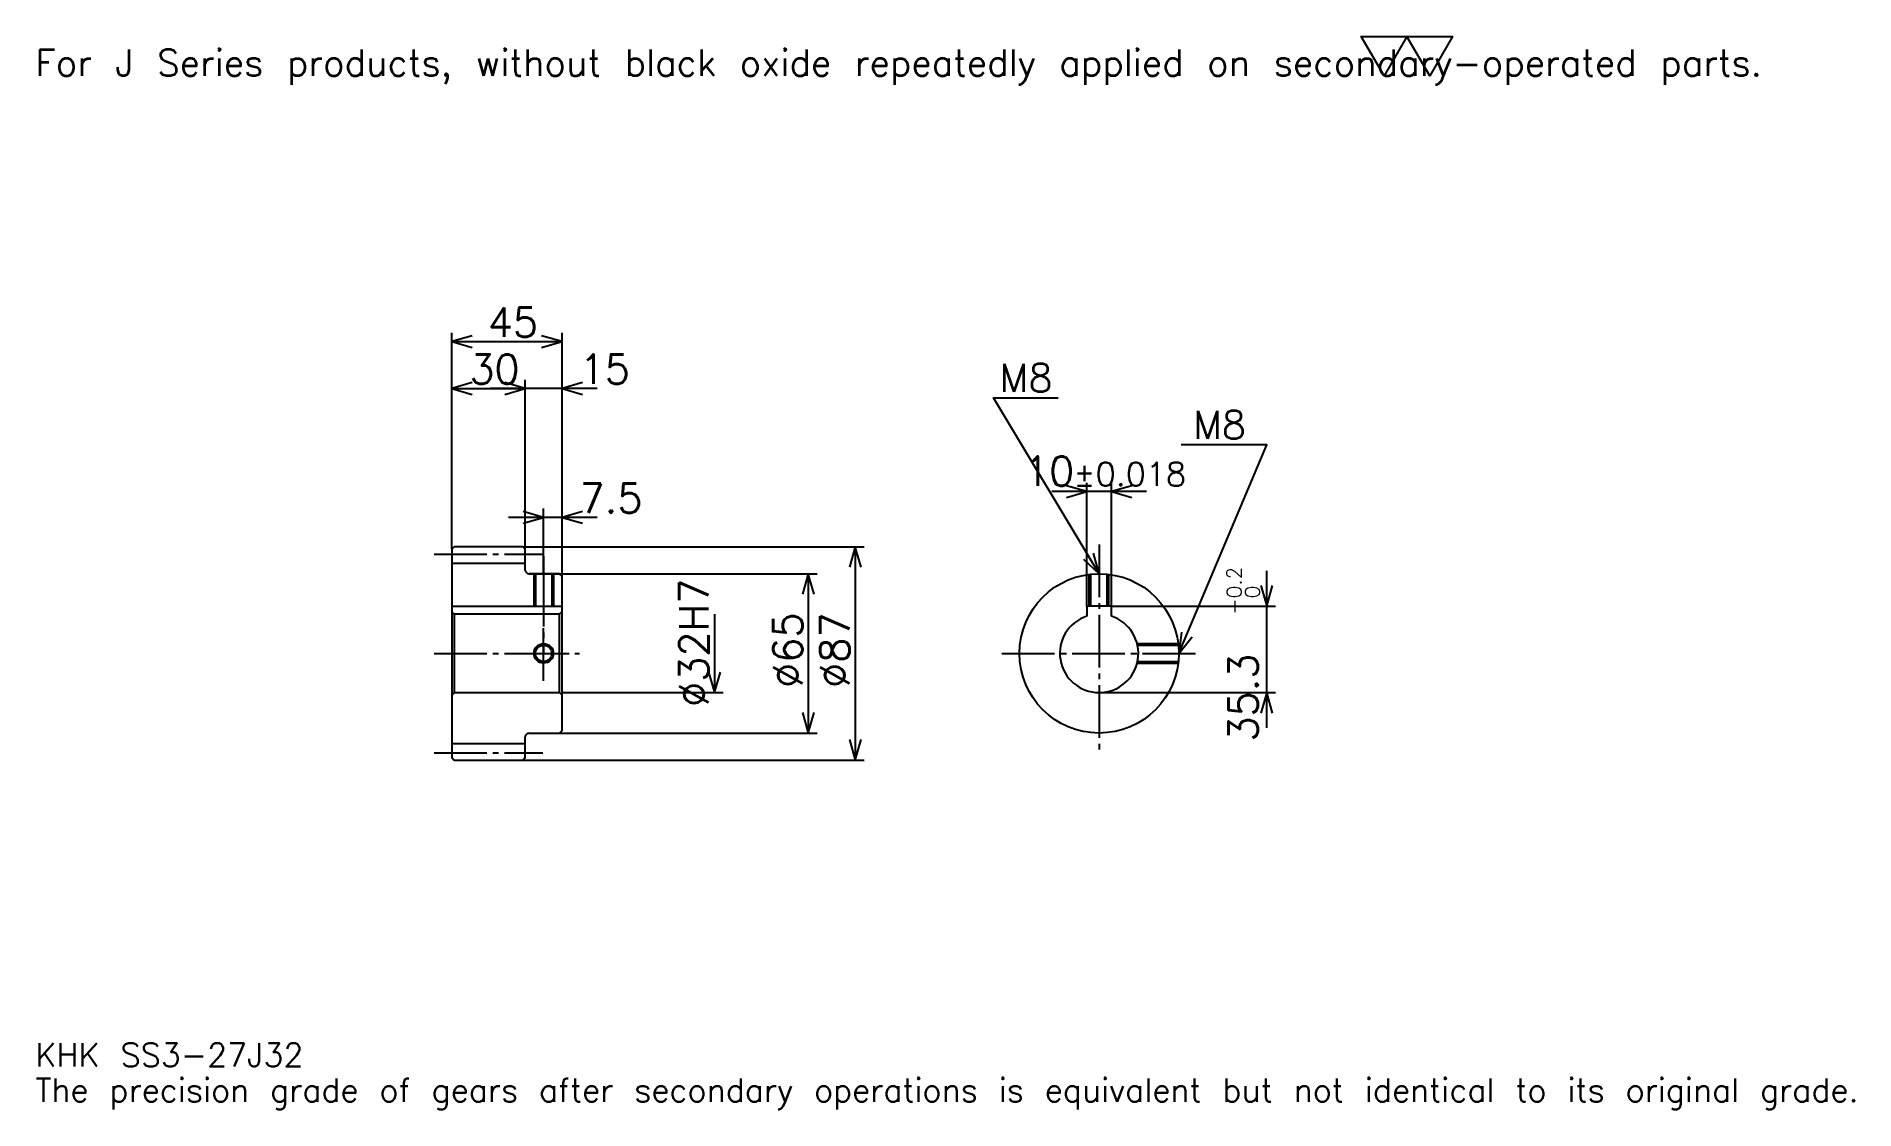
# Model space of a CAD drawing. Extents: x 24 to 766, y 9 to 447.
import ezdxf

# ---------------------------------------------------------------- set-up
doc = ezdxf.new("R2010")
doc.units = 0
doc.linetypes.add('DASHDOT', pattern=[28.695651, 21.521739, -2.391304, 2.391304, -2.391304])
doc.layers.get('0').update_dxf_attribs({"linetype": 'CONTINUOUS'})
doc.layers.add('DASHDOT', color=6, linetype='DASHDOT')
doc.styles.add('KANJI', font='TXT', dxfattribs={"bigfont": 'BIGFONT'})

msp = doc.modelspace()

# ---------------------------------------------------------------- linework, layer by layer
at = {"color": 5}
for p, q in [((193.695663, 238.391312), (193.695663, 325.67392)), ((193.695663, 322.086975), (238.695663, 322.086975)), ((238.695663, 238.391312), (238.695663, 325.67392)), ((223.695663, 238.391312), (223.695663, 306.543488)), ((193.695663, 302.956543), (223.695663, 302.956543)), ((253.043488, 302.956543), (209.347839, 302.956543)), ((477.065247, 260.869568), (438.369568, 260.869568)), ((452.717407, 214.191315), (452.717407, 264.456543)), ((462.717407, 214.191315), (462.717407, 264.456543)), ((231.195663, 238.391312), (231.195663, 253.934784)), ((253.043488, 250.347839), (216.847839, 250.347839)), ((193.695663, 237.391312), (193.695663, 238.391312)), ((222.695663, 238.391312), (238.695663, 238.391312)), ((223.695663, 237.391312), (223.695663, 238.391312)), ((231.195663, 227.391312), (231.195663, 238.391312)), ((231.195663, 227.391312), (231.195663, 238.391312)), ((238.695663, 238.391312), (361.847839, 238.391312)), ((238.695663, 226.391312), (238.695663, 238.391312)), ((358.260864, 238.391312), (358.260864, 151.391312)), ((225.195663, 227.391312), (238.695663, 227.391312)), ((238.695663, 227.391312), (342.717407, 227.391312)), ((339.130432, 227.391312), (339.130432, 162.391312)), ((526.086975, 164.543488), (526.086975, 228.539139)), ((300.869568, 210.891312), (300.869568, 178.891312)), ((462.717407, 214.191315), (529.673889, 214.191315)), ((238.695663, 178.891312), (304.456543, 178.891312)), ((457.717407, 178.891312), (529.673889, 178.891312)), ((225.195663, 162.391312), (238.695663, 162.391312)), ((238.695663, 162.391312), (342.717407, 162.391312)), ((222.695663, 151.391312), (238.695663, 151.391312)), ((238.695663, 151.391312), (361.847839, 151.391312))]:
    msp.add_line(p, q, dxfattribs=at)
at = {"color": 4}
for p, q in [((193.695663, 231.641312), (223.695663, 231.641312)), ((193.695663, 214.191315), (238.695663, 214.191315)), ((194.695663, 210.891312), (194.695663, 178.891312)), ((237.695663, 210.891312), (238.695663, 211.891312)), ((237.695663, 178.891312), (238.695663, 177.891312)), ((193.695663, 158.141312), (223.695663, 158.141312))]:
    msp.add_line(p, q, dxfattribs=at)
at = {"color": 7}
msp.add_lwpolyline([(573.913025, 430.434784), (564.586914, 446.600006), (601.891296, 446.600006), (592.565186, 430.434784), (583.239136, 446.600006), (573.913025, 430.434784)], dxfattribs=at)
at = {"color": 5}
for points in [[(202.065231, 324.478271), (193.695663, 322.086975), (202.065231, 319.695679)], [(230.326096, 319.695679), (238.695663, 322.086975), (230.326096, 324.478271)], [(202.065231, 305.347839), (193.695663, 302.956543), (202.065231, 300.565216)], [(215.326096, 300.565216), (223.695663, 302.956543), (215.326096, 305.347839)], [(215.326096, 300.565216), (223.695663, 302.956543), (215.326096, 305.347839)], [(247.065231, 305.347839), (238.695663, 302.956543), (247.065231, 300.565216)], [(457.717407, 227.391312), (414.67392, 299.130432), (440.978271, 299.130432)], [(490.217407, 194.891312), (526.086975, 280), (491.173889, 280)], [(444.347839, 258.478271), (452.717407, 260.869568), (444.347839, 263.260864)], [(471.086975, 263.260864), (462.717407, 260.869568), (471.086975, 258.478271)], [(222.826096, 247.956528), (231.195663, 250.347839), (222.826096, 252.739136)], [(247.065231, 252.739136), (238.695663, 250.347839), (247.065231, 247.956528)], [(360.652191, 230.021744), (358.260864, 238.391312), (355.869568, 230.021744)], [(451.360779, 233.33783), (457.717407, 227.391312), (455.461792, 235.798462)], [(341.521759, 219.021744), (339.130432, 227.391312), (336.739136, 219.021744)], [(523.695679, 222.560883), (526.086975, 214.191315), (528.478271, 222.560883)], [(491.264282, 203.532608), (490.217407, 194.891312), (495.671509, 201.675171)], [(298.478271, 187.26088), (300.869568, 178.891312), (303.260864, 187.26088)], [(528.478271, 170.521744), (526.086975, 178.891312), (523.695679, 170.521744)], [(336.739136, 170.76088), (339.130432, 162.391312), (341.521759, 170.76088)], [(355.869568, 159.76088), (358.260864, 151.391312), (360.652191, 159.76088)]]:
    msp.add_lwpolyline(points, dxfattribs=at)
at = {"color": 4}
for points in [[(223.695663, 228.891312), (223.695663, 237.391312), (222.695663, 238.391312), (194.695663, 238.391312), (193.695663, 237.391312), (193.695663, 177.891312)], [(225.195663, 162.391312), (237.695663, 162.391312), (238.695663, 163.391312), (238.695663, 226.391312), (237.695663, 227.391312), (225.195663, 227.391312)], [(227.195663, 227.391312), (227.195663, 214.191315)], [(227.870667, 227.391312), (227.870667, 214.191315)], [(234.52066, 227.391312), (234.52066, 214.191315)], [(235.195663, 227.391312), (235.195663, 214.191315)], [(453.717407, 214.191315), (453.717407, 227.144226)], [(454.392395, 214.191315), (454.392395, 227.220779)], [(461.042419, 214.191315), (461.042419, 227.220779)], [(461.717407, 214.191315), (461.717407, 227.144226)], [(193.695663, 177.891312), (194.695663, 178.891312), (237.695663, 178.891312), (237.695663, 210.891312), (194.695663, 210.891312), (193.695663, 211.891312)], [(462.717407, 210.089996), (462.717407, 214.191315), (452.717407, 214.191315), (452.717407, 210.089996)], [(473.209351, 198.891312), (489.970276, 198.891312)], [(473.368103, 198.216309), (490.046875, 198.216309)], [(473.209351, 190.891312), (489.970276, 190.891312)], [(473.368103, 191.566315), (490.046875, 191.566315)], [(193.695663, 177.891312), (193.695663, 152.391312), (194.695663, 151.391312), (222.695663, 151.391312), (223.695663, 152.391312), (223.695663, 160.891312)]]:
    msp.add_lwpolyline(points, dxfattribs=at)
for centre, radius in [((457.717407, 194.891312), 32.5), ((231.195663, 194.891312), 3.325)]:
    msp.add_circle(centre, radius, dxfattribs=at)
at = {"color": 7}
msp.add_circle((231.195663, 194.891312), 4, dxfattribs=at)
at = {"color": 4}
for centre, radius, start, end in [((225.195663, 228.891312), 1.5, 180, 270), ((457.717407, 194.891312), 16, 108.209957329, 71.790042671), ((225.195663, 160.891312), 1.5, 90, 180)]:
    msp.add_arc(centre, radius, start, end, dxfattribs=at)
at = {"layer": 'DASHDOT', "color": 7}
for p, q in [((457.717407, 239.347839), (457.717407, 155.217407)), ((186.521744, 235.391312), (230.869568, 235.391312)), ((231.195663, 227.391312), (231.195663, 194.891312)), ((186.521744, 194.891312), (245.869568, 194.891312)), ((418.043488, 194.891312), (497.391296, 194.891312)), ((186.521744, 154.391312), (230.869568, 154.391312))]:
    msp.add_line(p, q, dxfattribs=at)
for points in [[(231.195663, 234.565216), (231.195663, 207.017395)], [(231.195663, 183.717392), (231.195663, 206.065231)], [(220.021759, 194.891312), (242.369568, 194.891312)]]:
    msp.add_lwpolyline(points, dxfattribs=at)

# ---------------------------------------------------------------- texts
at = {"color": 7, "style": 'KANJI'}
for s, height, p in [('For J Series products, without black oxide repeatedly applied on secondary-operated parts.', 10.76087, (23.913044, 430.434784)), ('45', 11.956522, (208.42392, 324)), ('30', 11.956522, (200.92392, 304.869568)), ('15', 11.956522, (245.869568, 304.869568)), ('M8', 11.478261, (417.065247, 301.521729)), ('M8', 11.478261, (495.956543, 282.391296)), ('10', 11.956522, (427.058502, 263.260864)), ('%%p0.018', 9.565217, (447.26355, 263.260864)), ('7.5', 11.956522, (245.869568, 252.26088)), ('KHK SS3-27J32', 9.565217, (23.913044, 26.304348)), ('The precision grade of gears after secondary operations is equivalent but not identical to its original grade.', 9.565217, (23.913044, 11.956522))]:
    msp.add_text(s, height=height, dxfattribs=at).set_placement(p)
for s, height, p in [('%%c32H7', 11.956522, (298.478271, 173.070663)), ('0.2', 5.978261, (515.804321, 217.367188)), ('+', 5.978261, (515.804321, 210.671539)), ('0', 5.978261, (523.217407, 217.367188)), ('%%c65', 11.956522, (336.739136, 180.842407)), ('%%c87', 11.956522, (355.869568, 180.842407)), ('35.3', 11.956522, (522.5, 158.918976))]:
    msp.add_text(s, height=height, rotation=90, dxfattribs=at).set_placement(p)

doc.saveas('drawing.dxf')
